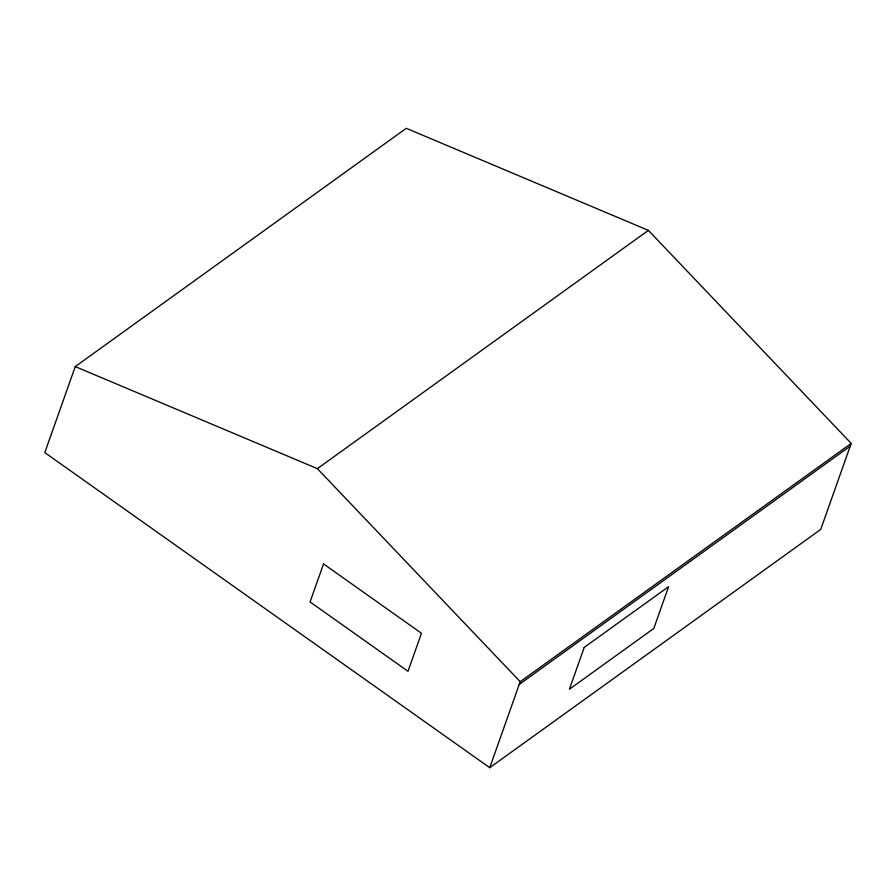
<?xml version="1.0" encoding="UTF-8"?>
<svg xmlns="http://www.w3.org/2000/svg" width="896" height="896" viewBox="0 0 896 896"><rect width="100%" height="100%" fill="white"/><g stroke="black" fill="none" stroke-linecap="round" stroke-linejoin="round"><path stroke-width="1.34" d="M75.253 366.587L44.8 452.592L489.742 767.693L820.747 529.413L851.2 443.408L648.379 230.373L406.258 128.307L75.253 366.587L317.374 468.653L520.206 681.688L489.742 767.693M317.374 468.653L648.379 230.373M520.206 681.688L851.2 443.408M519.221 684.454L850.214 446.174M323.534 563.92L310.072 601.944L408.005 671.294L421.467 633.27L323.534 563.92M584.214 647.416L569.419 689.226L653.789 628.477L668.595 586.667L584.214 647.416"/></g></svg>
